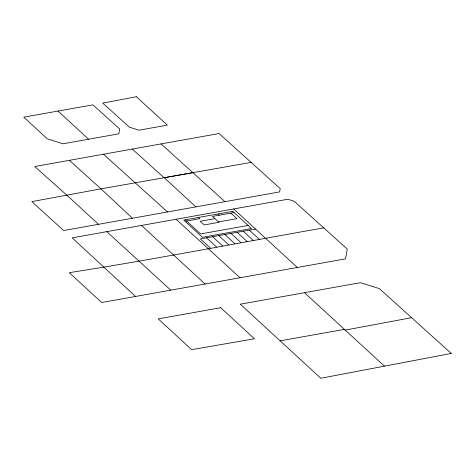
<?xml version="1.0" encoding="UTF-8"?>
<svg xmlns="http://www.w3.org/2000/svg" width="475" height="475" viewBox="0 0 475 475"><rect width="100%" height="100%" fill="white"/><g stroke="black" fill="none" stroke-linecap="round" stroke-linejoin="round"><path stroke-width="0.71" d="M345.2 330.101L411.605 317.692M135.559 296.459L345.539 258.857L347.278 249.12L294.173 201.234L287.862 199.257L72.17 237.85L135.559 296.459L101.68 302.516L69.267 272.662C154.387 259.415 238.889 242.761 323.73 227.881M88.57 139.228L63.038 143.806L47.286 138.813L23.75 117.129L92.934 104.868L119.706 129.01L118.845 133.813L88.57 139.228L58.045 111.037M132.287 149.061L34.77 166.535L66.726 195.065L98.468 224.319L279.644 191.894L280.232 188.652L219.118 133.534L132.287 149.061L164.065 177.745L251.132 162.402M98.468 224.319L63.656 230.535L31.849 201.614L100.961 188.842L192.862 172.668L224.972 201.679M186.568 221.035L199.749 218.678L198.437 217.467M234.056 212.545L212.503 216.398L218.939 222.318L204.238 224.948L200.224 221.249L214.92 218.625M218.53 221.944L236.9 218.66L230.874 213.115M248.092 225.459L200.616 233.938L185.25 219.824M255.491 229.033L200.373 238.889L210.413 248.128M280.137 340.842L344.405 329.365M167.55 211.957L103.473 154.227M161.061 143.925L192.862 172.668M69.415 160.336L100.961 188.842L132.371 218.245M141.485 225.441L205.081 283.997M239.994 277.756L176.083 219.254M106.786 231.652L170.751 290.136M233.67 208.958L297.332 267.484M249.369 230.126L259.415 239.37M243.242 231.218L253.288 240.463M304.481 292.701L384.447 366.148M218.037 213.964L219.349 215.175M237.12 232.317L247.166 241.561M230.993 233.409L241.039 242.654M224.871 234.507L234.917 243.746M218.743 235.6L228.79 244.845M212.622 236.698L222.662 245.937M206.494 237.791L216.541 247.036M164.219 177.709L195.89 206.886M451.25 353.436L320.809 378.26L240.303 304.184L360.418 282.684L379.341 288.598L451.25 353.436M136.319 96.74L102.731 103.099L129.449 127.199L139.027 130.192L167.372 125.127L136.319 96.74M232.738 211.333L183.73 220.097L202.433 237.304L251.447 228.54L232.738 211.333M220.703 307.705L158.223 318.897L191.668 349.671L254.463 338.764L220.703 307.705"/></g></svg>
